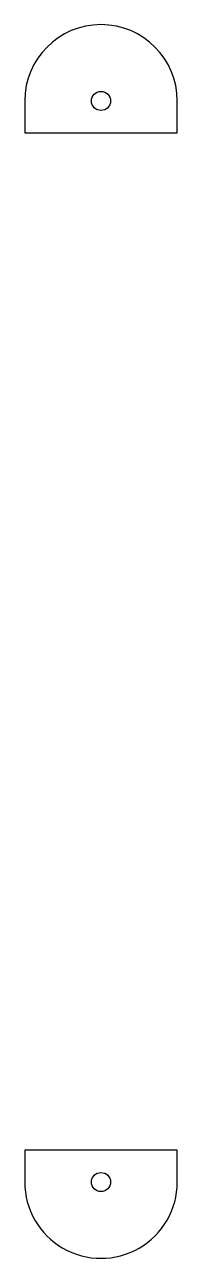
# Model space of a CAD drawing. Header units: millimetres. Extents: x 0 to 24, y 0 to 194.
import ezdxf

# ---------------------------------------------------------------- set-up
doc = ezdxf.new("R2010")
doc.units = ezdxf.units.MM
doc.layers.get('0').update_dxf_attribs({"linetype": 'CONTINUOUS'})

msp = doc.modelspace()

# ---------------------------------------------------------------- linework, layer by layer
for points in [[(24, 182.01, 0.999998), (0, 182.01), (0, 177.01), (24, 177.01)], [(0, 12.01, 1.000593), (24, 12.01), (24, 17.01), (0, 17.01)]]:
    msp.add_lwpolyline(points, format="xyb", close=True)
for centre in [(12, 182.01), (12, 12)]:
    msp.add_circle(centre, 1.5)

doc.saveas('drawing.dxf')
